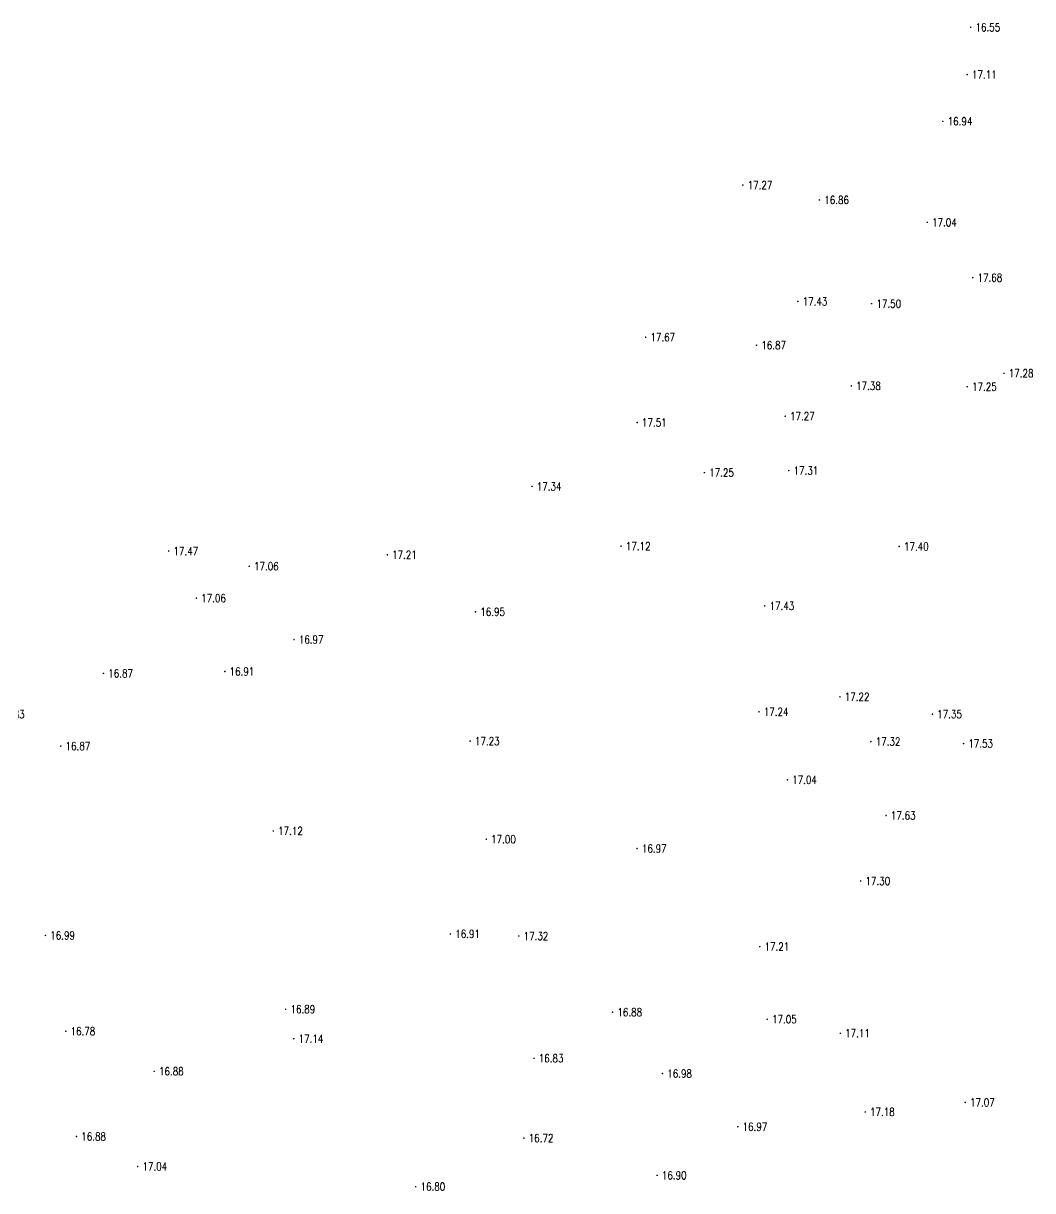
# Model space of a CAD drawing. Extents: x 476861 to 479475, y 2367369 to 2370541.
# Drawn here: x 477929.7 to 478055.8, y 2369892.9 to 2370038.8 of the extents above; entities that cross this region are included whole.
import ezdxf
from ezdxf.enums import TextEntityAlignment as Align

# ---------------------------------------------------------------- set-up
doc = ezdxf.new("R2010")
doc.units = 0
doc.header["$LTSCALE"] = 0.5
doc.layers.get('0').update_dxf_attribs({"linetype": 'CONTINUOUS'})
doc.layers.add('GCD', color=1, linetype='CONTINUOUS')
doc.styles.add('HZ', font='rs.shx', dxfattribs={"width": 0.8, "bigfont": 'hztxt.shx'})

# ---------------------------------------------------------------- blocks, each defined once
blk = doc.blocks.new('GC200')
at = {"linetype": 'Continuous', "const_width": 0.2, "flags": 128}
blk.add_lwpolyline([(-0.1, 0, 1), (0.1, 0, 1)], format="xyb", close=True, dxfattribs=at)

msp = doc.modelspace()

# ---------------------------------------------------------------- block references
at = {"layer": 'GCD', "linetype": 'Continuous'}
ref = msp.add_blockref('GC200', (478048.08, 2370038.311, 16.55), dxfattribs=dict(at, xscale=0.5, yscale=0.5, zscale=0.5))
ref.add_attrib('height', '16.55', dxfattribs={"linetype": 'Continuous', "height": 1, "style": 'HZ', "width": 0.8}).set_placement((478048.68, 2370038.311, 16.55), align=Align.MIDDLE_LEFT)
ref = msp.add_blockref('GC200', (478047.636, 2370032.412, 17.11), dxfattribs=dict(at, xscale=0.5, yscale=0.5, zscale=0.5))
ref.add_attrib('height', '17.11', dxfattribs={"linetype": 'Continuous', "height": 1, "style": 'HZ', "width": 0.8}).set_placement((478048.236, 2370032.412, 17.11), align=Align.MIDDLE_LEFT)
ref = msp.add_blockref('GC200', (478044.601, 2370026.567, 16.938), dxfattribs=dict(at, xscale=0.5, yscale=0.5, zscale=0.5))
ref.add_attrib('height', '16.94', dxfattribs={"linetype": 'Continuous', "height": 1, "style": 'HZ', "width": 0.8}).set_placement((478045.201, 2370026.567, 16.938), align=Align.MIDDLE_LEFT)
ref = msp.add_blockref('GC200', (478019.616, 2370018.6, 17.271), dxfattribs=dict(at, xscale=0.5, yscale=0.5, zscale=0.5))
ref.add_attrib('height', '17.27', dxfattribs={"linetype": 'Continuous', "height": 1, "style": 'HZ', "width": 0.8}).set_placement((478020.216, 2370018.6, 17.271), align=Align.MIDDLE_LEFT)
ref = msp.add_blockref('GC200', (478029.187, 2370016.741, 16.863), dxfattribs=dict(at, xscale=0.5, yscale=0.5, zscale=0.5))
ref.add_attrib('height', '16.86', dxfattribs={"linetype": 'Continuous', "height": 1, "style": 'HZ', "width": 0.8}).set_placement((478029.787, 2370016.741, 16.863), align=Align.MIDDLE_LEFT)
ref = msp.add_blockref('GC200', (478042.656, 2370013.94, 17.041), dxfattribs=dict(at, xscale=0.5, yscale=0.5, zscale=0.5))
ref.add_attrib('height', '17.04', dxfattribs={"linetype": 'Continuous', "height": 1, "style": 'HZ', "width": 0.8}).set_placement((478043.256, 2370013.94, 17.041), align=Align.MIDDLE_LEFT)
ref = msp.add_blockref('GC200', (478048.332, 2370007.03, 17.682), dxfattribs=dict(at, xscale=0.5, yscale=0.5, zscale=0.5))
ref.add_attrib('height', '17.68', dxfattribs={"linetype": 'Continuous', "height": 1, "style": 'HZ', "width": 0.8}).set_placement((478048.932, 2370007.03, 17.682), align=Align.MIDDLE_LEFT)
ref = msp.add_blockref('GC200', (478026.489, 2370004.066, 17.428), dxfattribs=dict(at, xscale=0.5, yscale=0.5, zscale=0.5))
ref.add_attrib('height', '17.43', dxfattribs={"linetype": 'Continuous', "height": 1, "style": 'HZ', "width": 0.8}).set_placement((478027.089, 2370004.066, 17.428), align=Align.MIDDLE_LEFT)
ref = msp.add_blockref('GC200', (478035.699, 2370003.778, 17.497), dxfattribs=dict(at, xscale=0.5, yscale=0.5, zscale=0.5))
ref.add_attrib('height', '17.50', dxfattribs={"linetype": 'Continuous', "height": 1, "style": 'HZ', "width": 0.8}).set_placement((478036.299, 2370003.778, 17.497), align=Align.MIDDLE_LEFT)
ref = msp.add_blockref('GC200', (478007.471, 2369999.584, 17.673), dxfattribs=dict(at, xscale=0.5, yscale=0.5, zscale=0.5))
ref.add_attrib('height', '17.67', dxfattribs={"linetype": 'Continuous', "height": 1, "style": 'HZ', "width": 0.8}).set_placement((478008.071, 2369999.584, 17.673), align=Align.MIDDLE_LEFT)
ref = msp.add_blockref('GC200', (478021.322, 2369998.587, 16.873), dxfattribs=dict(at, xscale=0.5, yscale=0.5, zscale=0.5))
ref.add_attrib('height', '16.87', dxfattribs={"linetype": 'Continuous', "height": 1, "style": 'HZ', "width": 0.8}).set_placement((478021.922, 2369998.587, 16.873), align=Align.MIDDLE_LEFT)
ref = msp.add_blockref('GC200', (478052.235, 2369995.08, 17.276), dxfattribs=dict(at, xscale=0.5, yscale=0.5, zscale=0.5))
ref.add_attrib('height', '17.28', dxfattribs={"linetype": 'Continuous', "height": 1, "style": 'HZ', "width": 0.8}).set_placement((478052.835, 2369995.08, 17.276), align=Align.MIDDLE_LEFT)
ref = msp.add_blockref('GC200', (478033.163, 2369993.501, 17.38), dxfattribs=dict(at, xscale=0.5, yscale=0.5, zscale=0.5))
ref.add_attrib('height', '17.38', dxfattribs={"linetype": 'Continuous', "height": 1, "style": 'HZ', "width": 0.8}).set_placement((478033.763, 2369993.501, 17.38), align=Align.MIDDLE_LEFT)
ref = msp.add_blockref('GC200', (478047.646, 2369993.402, 17.252), dxfattribs=dict(at, xscale=0.5, yscale=0.5, zscale=0.5))
ref.add_attrib('height', '17.25', dxfattribs={"linetype": 'Continuous', "height": 1, "style": 'HZ', "width": 0.8}).set_placement((478048.246, 2369993.402, 17.252), align=Align.MIDDLE_LEFT)
ref = msp.add_blockref('GC200', (478006.412, 2369988.931, 17.513), dxfattribs=dict(at, xscale=0.5, yscale=0.5, zscale=0.5))
ref.add_attrib('height', '17.51', dxfattribs={"linetype": 'Continuous', "height": 1, "style": 'HZ', "width": 0.8}).set_placement((478007.012, 2369988.931, 17.513), align=Align.MIDDLE_LEFT)
ref = msp.add_blockref('GC200', (478024.906, 2369989.716, 17.268), dxfattribs=dict(at, xscale=0.5, yscale=0.5, zscale=0.5))
ref.add_attrib('height', '17.27', dxfattribs={"linetype": 'Continuous', "height": 1, "style": 'HZ', "width": 0.8}).set_placement((478025.506, 2369989.716, 17.268), align=Align.MIDDLE_LEFT)
ref = msp.add_blockref('GC200', (478025.353, 2369982.919, 17.31), dxfattribs=dict(at, xscale=0.5, yscale=0.5, zscale=0.5))
ref.add_attrib('height', '17.31', dxfattribs={"linetype": 'Continuous', "height": 1, "style": 'HZ', "width": 0.8}).set_placement((478025.953, 2369982.919, 17.31), align=Align.MIDDLE_LEFT)
ref = msp.add_blockref('GC200', (478014.813, 2369982.664, 17.25), dxfattribs=dict(at, xscale=0.5, yscale=0.5, zscale=0.5))
ref.add_attrib('height', '17.25', dxfattribs={"linetype": 'Continuous', "height": 1, "style": 'HZ', "width": 0.8}).set_placement((478015.413, 2369982.664, 17.25), align=Align.MIDDLE_LEFT)
ref = msp.add_blockref('GC200', (477993.28, 2369980.937, 17.34), dxfattribs=dict(at, xscale=0.5, yscale=0.5, zscale=0.5))
ref.add_attrib('height', '17.34', dxfattribs={"linetype": 'Continuous', "height": 1, "style": 'HZ', "width": 0.8}).set_placement((477993.88, 2369980.937, 17.34), align=Align.MIDDLE_LEFT)
ref = msp.add_blockref('GC200', (477947.886, 2369972.868, 17.468), dxfattribs=dict(at, xscale=0.5, yscale=0.5, zscale=0.5))
ref.add_attrib('height', '17.47', dxfattribs={"linetype": 'Continuous', "height": 1, "style": 'HZ', "width": 0.8}).set_placement((477948.486, 2369972.868, 17.468), align=Align.MIDDLE_LEFT)
ref = msp.add_blockref('GC200', (478004.405, 2369973.478, 17.12), dxfattribs=dict(at, xscale=0.5, yscale=0.5, zscale=0.5))
ref.add_attrib('height', '17.12', dxfattribs={"linetype": 'Continuous', "height": 1, "style": 'HZ', "width": 0.8}).set_placement((478005.005, 2369973.478, 17.12), align=Align.MIDDLE_LEFT)
ref = msp.add_blockref('GC200', (478039.147, 2369973.438, 17.401), dxfattribs=dict(at, xscale=0.5, yscale=0.5, zscale=0.5))
ref.add_attrib('height', '17.40', dxfattribs={"linetype": 'Continuous', "height": 1, "style": 'HZ', "width": 0.8}).set_placement((478039.747, 2369973.438, 17.401), align=Align.MIDDLE_LEFT)
ref = msp.add_blockref('GC200', (477975.203, 2369972.402, 17.21), dxfattribs=dict(at, xscale=0.5, yscale=0.5, zscale=0.5))
ref.add_attrib('height', '17.21', dxfattribs={"linetype": 'Continuous', "height": 1, "style": 'HZ', "width": 0.8}).set_placement((477975.803, 2369972.402, 17.21), align=Align.MIDDLE_LEFT)
ref = msp.add_blockref('GC200', (477957.947, 2369970.968, 17.063), dxfattribs=dict(at, xscale=0.5, yscale=0.5, zscale=0.5))
ref.add_attrib('height', '17.06', dxfattribs={"linetype": 'Continuous', "height": 1, "style": 'HZ', "width": 0.8}).set_placement((477958.547, 2369970.968, 17.063), align=Align.MIDDLE_LEFT)
ref = msp.add_blockref('GC200', (477951.348, 2369966.982, 17.058), dxfattribs=dict(at, xscale=0.5, yscale=0.5, zscale=0.5))
ref.add_attrib('height', '17.06', dxfattribs={"linetype": 'Continuous', "height": 1, "style": 'HZ', "width": 0.8}).set_placement((477951.948, 2369966.982, 17.058), align=Align.MIDDLE_LEFT)
ref = msp.add_blockref('GC200', (477986.221, 2369965.273, 16.95), dxfattribs=dict(at, xscale=0.5, yscale=0.5, zscale=0.5))
ref.add_attrib('height', '16.95', dxfattribs={"linetype": 'Continuous', "height": 1, "style": 'HZ', "width": 0.8}).set_placement((477986.821, 2369965.273, 16.95), align=Align.MIDDLE_LEFT)
ref = msp.add_blockref('GC200', (478022.351, 2369966.015, 17.427), dxfattribs=dict(at, xscale=0.5, yscale=0.5, zscale=0.5))
ref.add_attrib('height', '17.43', dxfattribs={"linetype": 'Continuous', "height": 1, "style": 'HZ', "width": 0.8}).set_placement((478022.951, 2369966.015, 17.427), align=Align.MIDDLE_LEFT)
ref = msp.add_blockref('GC200', (477963.546, 2369961.809, 16.967), dxfattribs=dict(at, xscale=0.5, yscale=0.5, zscale=0.5))
ref.add_attrib('height', '16.97', dxfattribs={"linetype": 'Continuous', "height": 1, "style": 'HZ', "width": 0.8}).set_placement((477964.146, 2369961.809, 16.967), align=Align.MIDDLE_LEFT)
ref = msp.add_blockref('GC200', (477939.74, 2369957.579, 16.87), dxfattribs=dict(at, xscale=0.5, yscale=0.5, zscale=0.5))
ref.add_attrib('height', '16.87', dxfattribs={"linetype": 'Continuous', "height": 1, "style": 'HZ', "width": 0.8}).set_placement((477940.34, 2369957.579, 16.87), align=Align.MIDDLE_LEFT)
ref = msp.add_blockref('GC200', (477954.897, 2369957.819, 16.909), dxfattribs=dict(at, xscale=0.5, yscale=0.5, zscale=0.5))
ref.add_attrib('height', '16.91', dxfattribs={"linetype": 'Continuous', "height": 1, "style": 'HZ', "width": 0.8}).set_placement((477955.497, 2369957.819, 16.909), align=Align.MIDDLE_LEFT)
ref = msp.add_blockref('GC200', (478031.749, 2369954.656, 17.217), dxfattribs=dict(at, xscale=0.5, yscale=0.5, zscale=0.5))
ref.add_attrib('height', '17.22', dxfattribs={"linetype": 'Continuous', "height": 1, "style": 'HZ', "width": 0.8}).set_placement((478032.349, 2369954.656, 17.217), align=Align.MIDDLE_LEFT)
ref = msp.add_blockref('GC200', (477926.206, 2369952.467, 16.83), dxfattribs=dict(at, xscale=0.5, yscale=0.5, zscale=0.5))
ref.add_attrib('height', '16.83', dxfattribs={"linetype": 'Continuous', "height": 1, "style": 'HZ', "width": 0.8}).set_placement((477926.806, 2369952.467, 16.83), align=Align.MIDDLE_LEFT)
ref = msp.add_blockref('GC200', (478021.635, 2369952.79, 17.238), dxfattribs=dict(at, xscale=0.5, yscale=0.5, zscale=0.5))
ref.add_attrib('height', '17.24', dxfattribs={"linetype": 'Continuous', "height": 1, "style": 'HZ', "width": 0.8}).set_placement((478022.235, 2369952.79, 17.238), align=Align.MIDDLE_LEFT)
ref = msp.add_blockref('GC200', (478043.294, 2369952.485, 17.35), dxfattribs=dict(at, xscale=0.5, yscale=0.5, zscale=0.5))
ref.add_attrib('height', '17.35', dxfattribs={"linetype": 'Continuous', "height": 1, "style": 'HZ', "width": 0.8}).set_placement((478043.894, 2369952.485, 17.35), align=Align.MIDDLE_LEFT)
ref = msp.add_blockref('GC200', (477934.409, 2369948.496, 16.866), dxfattribs=dict(at, xscale=0.5, yscale=0.5, zscale=0.5))
ref.add_attrib('height', '16.87', dxfattribs={"linetype": 'Continuous', "height": 1, "style": 'HZ', "width": 0.8}).set_placement((477935.009, 2369948.496, 16.866), align=Align.MIDDLE_LEFT)
ref = msp.add_blockref('GC200', (477985.547, 2369949.118, 17.227), dxfattribs=dict(at, xscale=0.5, yscale=0.5, zscale=0.5))
ref.add_attrib('height', '17.23', dxfattribs={"linetype": 'Continuous', "height": 1, "style": 'HZ', "width": 0.8}).set_placement((477986.147, 2369949.118, 17.227), align=Align.MIDDLE_LEFT)
ref = msp.add_blockref('GC200', (478035.613, 2369949.06, 17.317), dxfattribs=dict(at, xscale=0.5, yscale=0.5, zscale=0.5))
ref.add_attrib('height', '17.32', dxfattribs={"linetype": 'Continuous', "height": 1, "style": 'HZ', "width": 0.8}).set_placement((478036.213, 2369949.06, 17.317), align=Align.MIDDLE_LEFT)
ref = msp.add_blockref('GC200', (478047.182, 2369948.808, 17.531), dxfattribs=dict(at, xscale=0.5, yscale=0.5, zscale=0.5))
ref.add_attrib('height', '17.53', dxfattribs={"linetype": 'Continuous', "height": 1, "style": 'HZ', "width": 0.8}).set_placement((478047.782, 2369948.808, 17.531), align=Align.MIDDLE_LEFT)
ref = msp.add_blockref('GC200', (478025.178, 2369944.285, 17.04), dxfattribs=dict(at, xscale=0.5, yscale=0.5, zscale=0.5))
ref.add_attrib('height', '17.04', dxfattribs={"linetype": 'Continuous', "height": 1, "style": 'HZ', "width": 0.8}).set_placement((478025.778, 2369944.285, 17.04), align=Align.MIDDLE_LEFT)
ref = msp.add_blockref('GC200', (478037.509, 2369939.823, 17.625), dxfattribs=dict(at, xscale=0.5, yscale=0.5, zscale=0.5))
ref.add_attrib('height', '17.63', dxfattribs={"linetype": 'Continuous', "height": 1, "style": 'HZ', "width": 0.8}).set_placement((478038.109, 2369939.823, 17.625), align=Align.MIDDLE_LEFT)
ref = msp.add_blockref('GC200', (477960.96, 2369937.886, 17.118), dxfattribs=dict(at, xscale=0.5, yscale=0.5, zscale=0.5))
ref.add_attrib('height', '17.12', dxfattribs={"linetype": 'Continuous', "height": 1, "style": 'HZ', "width": 0.8}).set_placement((477961.56, 2369937.886, 17.118), align=Align.MIDDLE_LEFT)
ref = msp.add_blockref('GC200', (477987.569, 2369936.852, 17), dxfattribs=dict(at, xscale=0.5, yscale=0.5, zscale=0.5))
ref.add_attrib('height', '17.00', dxfattribs={"linetype": 'Continuous', "height": 1, "style": 'HZ', "width": 0.8}).set_placement((477988.169, 2369936.852, 17), align=Align.MIDDLE_LEFT)
ref = msp.add_blockref('GC200', (478006.399, 2369935.692, 16.97), dxfattribs=dict(at, xscale=0.5, yscale=0.5, zscale=0.5))
ref.add_attrib('height', '16.97', dxfattribs={"linetype": 'Continuous', "height": 1, "style": 'HZ', "width": 0.8}).set_placement((478006.999, 2369935.692, 16.97), align=Align.MIDDLE_LEFT)
ref = msp.add_blockref('GC200', (478034.333, 2369931.635, 17.303), dxfattribs=dict(at, xscale=0.5, yscale=0.5, zscale=0.5))
ref.add_attrib('height', '17.30', dxfattribs={"linetype": 'Continuous', "height": 1, "style": 'HZ', "width": 0.8}).set_placement((478034.933, 2369931.635, 17.303), align=Align.MIDDLE_LEFT)
ref = msp.add_blockref('GC200', (477932.494, 2369924.838, 16.99), dxfattribs=dict(at, xscale=0.5, yscale=0.5, zscale=0.5))
ref.add_attrib('height', '16.99', dxfattribs={"linetype": 'Continuous', "height": 1, "style": 'HZ', "width": 0.8}).set_placement((477933.094, 2369924.838, 16.99), align=Align.MIDDLE_LEFT)
ref = msp.add_blockref('GC200', (477983.079, 2369925.021, 16.91), dxfattribs=dict(at, xscale=0.5, yscale=0.5, zscale=0.5))
ref.add_attrib('height', '16.91', dxfattribs={"linetype": 'Continuous', "height": 1, "style": 'HZ', "width": 0.8}).set_placement((477983.679, 2369925.021, 16.91), align=Align.MIDDLE_LEFT)
ref = msp.add_blockref('GC200', (477991.628, 2369924.763, 17.32), dxfattribs=dict(at, xscale=0.5, yscale=0.5, zscale=0.5))
ref.add_attrib('height', '17.32', dxfattribs={"linetype": 'Continuous', "height": 1, "style": 'HZ', "width": 0.8}).set_placement((477992.228, 2369924.763, 17.32), align=Align.MIDDLE_LEFT)
ref = msp.add_blockref('GC200', (478021.723, 2369923.432, 17.207), dxfattribs=dict(at, xscale=0.5, yscale=0.5, zscale=0.5))
ref.add_attrib('height', '17.21', dxfattribs={"linetype": 'Continuous', "height": 1, "style": 'HZ', "width": 0.8}).set_placement((478022.323, 2369923.432, 17.207), align=Align.MIDDLE_LEFT)
ref = msp.add_blockref('GC200', (477962.507, 2369915.607, 16.89), dxfattribs=dict(at, xscale=0.5, yscale=0.5, zscale=0.5))
ref.add_attrib('height', '16.89', dxfattribs={"linetype": 'Continuous', "height": 1, "style": 'HZ', "width": 0.8}).set_placement((477963.107, 2369915.607, 16.89), align=Align.MIDDLE_LEFT)
ref = msp.add_blockref('GC200', (478003.344, 2369915.235, 16.881), dxfattribs=dict(at, xscale=0.5, yscale=0.5, zscale=0.5))
ref.add_attrib('height', '16.88', dxfattribs={"linetype": 'Continuous', "height": 1, "style": 'HZ', "width": 0.8}).set_placement((478003.944, 2369915.235, 16.881), align=Align.MIDDLE_LEFT)
ref = msp.add_blockref('GC200', (478022.662, 2369914.356, 17.046), dxfattribs=dict(at, xscale=0.5, yscale=0.5, zscale=0.5))
ref.add_attrib('height', '17.05', dxfattribs={"linetype": 'Continuous', "height": 1, "style": 'HZ', "width": 0.8}).set_placement((478023.262, 2369914.356, 17.046), align=Align.MIDDLE_LEFT)
ref = msp.add_blockref('GC200', (477935.034, 2369912.857, 16.784), dxfattribs=dict(at, xscale=0.5, yscale=0.5, zscale=0.5))
ref.add_attrib('height', '16.78', dxfattribs={"linetype": 'Continuous', "height": 1, "style": 'HZ', "width": 0.8}).set_placement((477935.634, 2369912.857, 16.784), align=Align.MIDDLE_LEFT)
ref = msp.add_blockref('GC200', (477963.521, 2369911.929, 17.138), dxfattribs=dict(at, xscale=0.5, yscale=0.5, zscale=0.5))
ref.add_attrib('height', '17.14', dxfattribs={"linetype": 'Continuous', "height": 1, "style": 'HZ', "width": 0.8}).set_placement((477964.121, 2369911.929, 17.138), align=Align.MIDDLE_LEFT)
ref = msp.add_blockref('GC200', (478031.792, 2369912.603, 17.111), dxfattribs=dict(at, xscale=0.5, yscale=0.5, zscale=0.5))
ref.add_attrib('height', '17.11', dxfattribs={"linetype": 'Continuous', "height": 1, "style": 'HZ', "width": 0.8}).set_placement((478032.392, 2369912.603, 17.111), align=Align.MIDDLE_LEFT)
ref = msp.add_blockref('GC200', (477993.52, 2369909.478, 16.834), dxfattribs=dict(at, xscale=0.5, yscale=0.5, zscale=0.5))
ref.add_attrib('height', '16.83', dxfattribs={"linetype": 'Continuous', "height": 1, "style": 'HZ', "width": 0.8}).set_placement((477994.12, 2369909.478, 16.834), align=Align.MIDDLE_LEFT)
ref = msp.add_blockref('GC200', (477946.077, 2369907.855, 16.882), dxfattribs=dict(at, xscale=0.5, yscale=0.5, zscale=0.5))
ref.add_attrib('height', '16.88', dxfattribs={"linetype": 'Continuous', "height": 1, "style": 'HZ', "width": 0.8}).set_placement((477946.677, 2369907.855, 16.882), align=Align.MIDDLE_LEFT)
ref = msp.add_blockref('GC200', (478009.572, 2369907.575, 16.978), dxfattribs=dict(at, xscale=0.5, yscale=0.5, zscale=0.5))
ref.add_attrib('height', '16.98', dxfattribs={"linetype": 'Continuous', "height": 1, "style": 'HZ', "width": 0.8}).set_placement((478010.172, 2369907.575, 16.978), align=Align.MIDDLE_LEFT)
ref = msp.add_blockref('GC200', (478047.393, 2369903.972, 17.071), dxfattribs=dict(at, xscale=0.5, yscale=0.5, zscale=0.5))
ref.add_attrib('height', '17.07', dxfattribs={"linetype": 'Continuous', "height": 1, "style": 'HZ', "width": 0.8}).set_placement((478047.993, 2369903.972, 17.071), align=Align.MIDDLE_LEFT)
ref = msp.add_blockref('GC200', (478034.901, 2369902.775, 17.176), dxfattribs=dict(at, xscale=0.5, yscale=0.5, zscale=0.5))
ref.add_attrib('height', '17.18', dxfattribs={"linetype": 'Continuous', "height": 1, "style": 'HZ', "width": 0.8}).set_placement((478035.501, 2369902.775, 17.176), align=Align.MIDDLE_LEFT)
ref = msp.add_blockref('GC200', (477936.369, 2369899.708, 16.876), dxfattribs=dict(at, xscale=0.5, yscale=0.5, zscale=0.5))
ref.add_attrib('height', '16.88', dxfattribs={"linetype": 'Continuous', "height": 1, "style": 'HZ', "width": 0.8}).set_placement((477936.969, 2369899.708, 16.876), align=Align.MIDDLE_LEFT)
ref = msp.add_blockref('GC200', (478018.98, 2369900.93, 16.967), dxfattribs=dict(at, xscale=0.5, yscale=0.5, zscale=0.5))
ref.add_attrib('height', '16.97', dxfattribs={"linetype": 'Continuous', "height": 1, "style": 'HZ', "width": 0.8}).set_placement((478019.58, 2369900.93, 16.967), align=Align.MIDDLE_LEFT)
ref = msp.add_blockref('GC200', (477992.265, 2369899.512, 16.715), dxfattribs=dict(at, xscale=0.5, yscale=0.5, zscale=0.5))
ref.add_attrib('height', '16.72', dxfattribs={"linetype": 'Continuous', "height": 1, "style": 'HZ', "width": 0.8}).set_placement((477992.865, 2369899.512, 16.715), align=Align.MIDDLE_LEFT)
ref = msp.add_blockref('GC200', (477944.015, 2369895.965, 17.044), dxfattribs=dict(at, xscale=0.5, yscale=0.5, zscale=0.5))
ref.add_attrib('height', '17.04', dxfattribs={"linetype": 'Continuous', "height": 1, "style": 'HZ', "width": 0.8}).set_placement((477944.615, 2369895.965, 17.044), align=Align.MIDDLE_LEFT)
ref = msp.add_blockref('GC200', (478008.901, 2369894.853, 16.902), dxfattribs=dict(at, xscale=0.5, yscale=0.5, zscale=0.5))
ref.add_attrib('height', '16.90', dxfattribs={"linetype": 'Continuous', "height": 1, "style": 'HZ', "width": 0.8}).set_placement((478009.501, 2369894.853, 16.902), align=Align.MIDDLE_LEFT)
ref = msp.add_blockref('GC200', (477978.748, 2369893.442, 16.799), dxfattribs=dict(at, xscale=0.5, yscale=0.5, zscale=0.5))
ref.add_attrib('height', '16.80', dxfattribs={"linetype": 'Continuous', "height": 1, "style": 'HZ', "width": 0.8}).set_placement((477979.348, 2369893.442, 16.799), align=Align.MIDDLE_LEFT)

doc.saveas('drawing.dxf')
